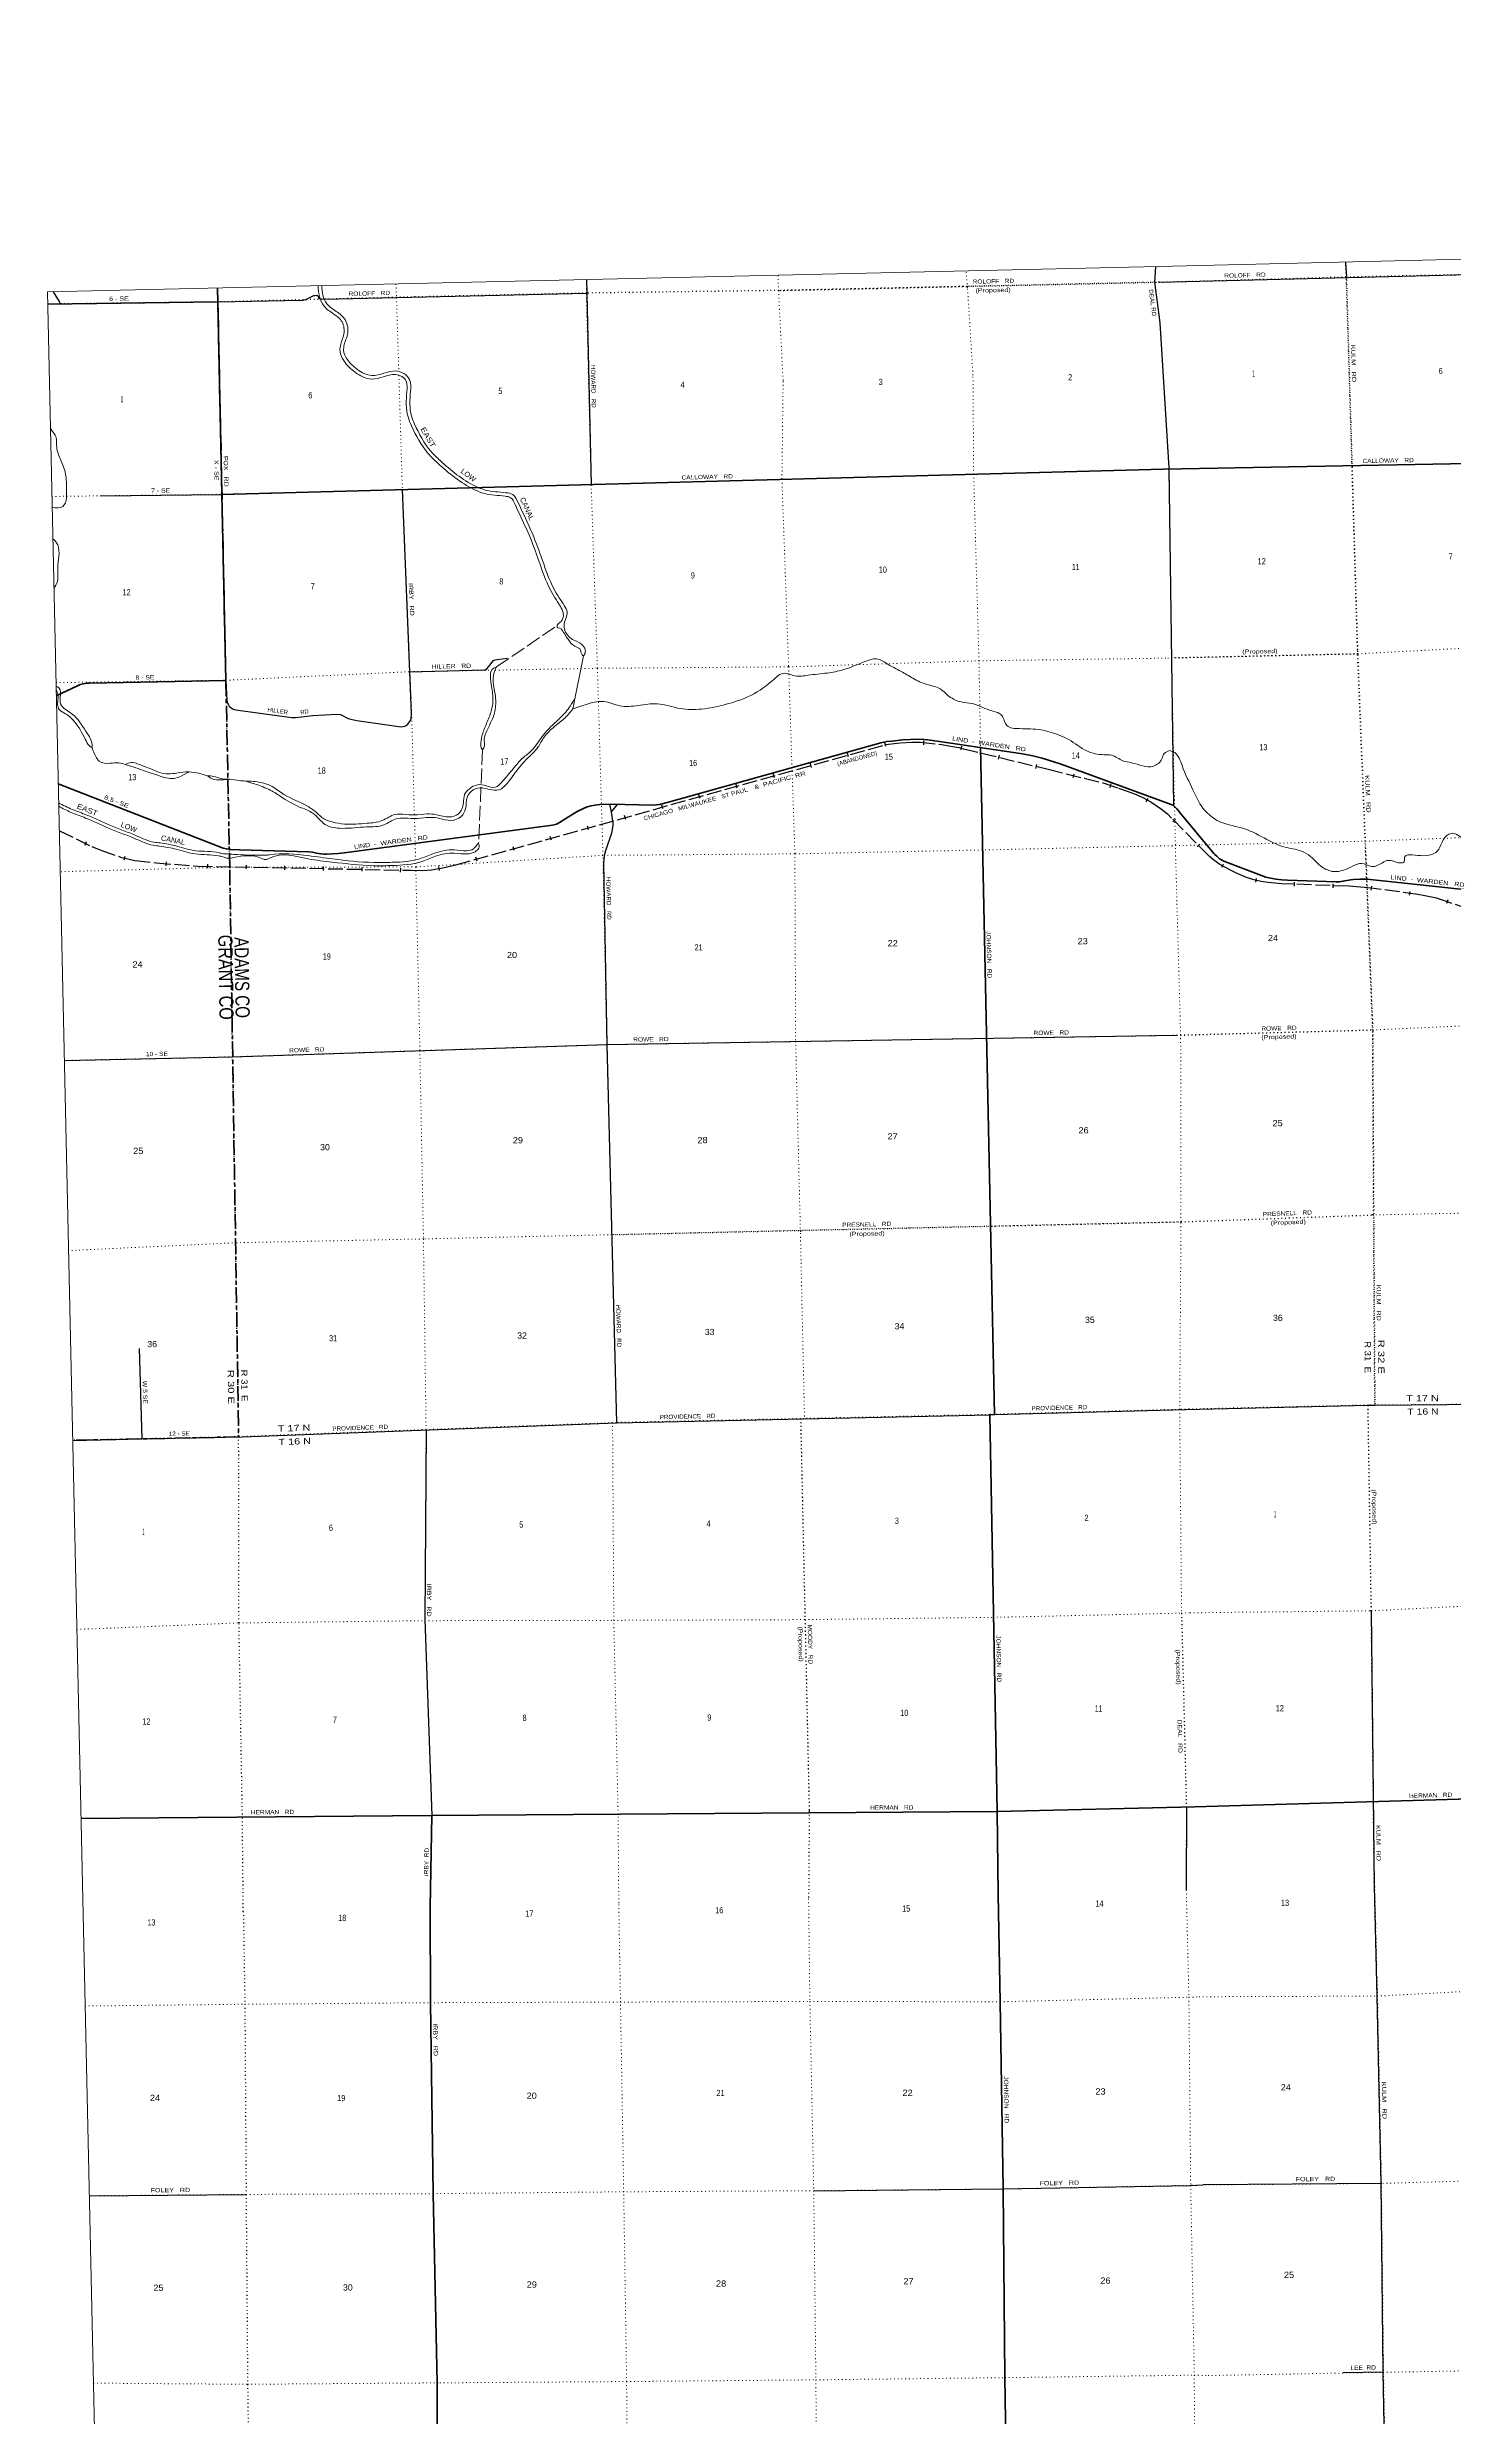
# Model space of a CAD drawing. Header units: feet. Extents: x 501257 to 757852, y -360805 to -170898.
# Drawn here: x 501257 to 540894, y -237715 to -170898 of the extents above; entities that cross this region are included whole.
import ezdxf
from ezdxf.enums import TextEntityAlignment as Align

# ---------------------------------------------------------------- set-up
doc = ezdxf.new("R2010")
doc.units = ezdxf.units.FT
doc.header["$LTSCALE"] = 70
for name, pattern in [('DOTTED', [1.5, 0.3, -1.2]), ('LONG_DASH_SHORT_DASH', [9.9, 6, -1.2, 1.5, -1.2]), ('LONG_DASHED', [7.5, 6, -1.5])]:
    doc.linetypes.add(name, pattern=pattern)
for name, color, linetype, lineweight in [('11', 7, 'LONG_DASH_SHORT_DASH', 60), ('26', 7, 'Continuous', 40), ('27', 7, 'Continuous', 13), ('29', 7, 'Continuous', 25), ('30', 7, 'Continuous', 25), ('39', 7, 'Continuous', 13), ('4', 7, 'Continuous', 13), ('6', 7, 'DOTTED', 25), ('63', 7, 'Continuous', 25), ('7', 7, 'DOTTED', 13)]:
    doc.layers.add(name, color=color, linetype=linetype, lineweight=lineweight)
doc.layers.add('12', color=7, linetype='Continuous')
doc.layers.add('41', color=7, linetype='Continuous')

msp = doc.modelspace()

# ---------------------------------------------------------------- linework, layer by layer
at = {"layer": '11'}
msp.add_lwpolyline([(506054.18, -177686.3), (506398.61, -194098.85), (506396.6, -194098.88), (506647.38, -210083.93), (501969.96, -210182.45)], dxfattribs=at)
at = {"layer": '26'}
for p, q in [((506062.38, -178077.12), (506054.2, -177687.16)), ((501264.63, -178139.44), (506062.38, -178077.12)), ((506062.38, -178077.12), (506176.05, -183502.75)), ((506176.05, -183502.75), (532713.69, -182796.58)), ((532713.69, -182796.58), (543418.69, -182596.64)), ((533595.86, -220515.4), (543873.44, -220217.16)), ((512094.45, -220760.89), (512045.62, -223351.06)), ((528025.68, -220648.65), (528051.92, -222986.25))]:
    msp.add_line(p, q, dxfattribs=at)
for points in [[(506176.05, -183502.75), (506286.01, -188751.16), (502447.23, -188823.93), (502367.8, -188828.98), (502274.48, -188842.81), (502182.89, -188867.02), (502103.39, -188899.87), (501507.68, -189181.2)], [(501562.39, -191666.25), (506214.88, -193477.7), (506259.64, -193492.7), (506301.11, -193501.34), (506418.52, -193517.14), (506676.09, -193531.69), (508625.2, -193585.24), (508730.06, -193597.32), (508844.89, -193622.44), (508972.01, -193644.01), (509051.5, -193649.19), (509128.74, -193646.69), (509456.24, -193630.09), (509620.07, -193614.61), (515493.09, -192834.5), (515604.74, -192803.59), (515693.06, -192757.29), (515874.46, -192646.15), (516191.35, -192448.63), (516365.14, -192364.37), (516472.29, -192319.41), (516582.89, -192284.82), (516686.58, -192267.53), (516828.29, -192253.7), (517131.47, -192244.51), (518328.51, -192267.63), (518421.32, -192259.19), (518514.14, -192250.74), (518767.27, -192183.2), (524745.5, -190513.73), (524922.63, -190475.57), (525066.51, -190460.47), (525357.18, -190424.91), (525585, -190416.47), (525825.47, -190408.03), (525964.7, -190416.47), (526074.39, -190424.91), (526470.21, -190481.86), (527542.98, -190643.82)], [(527542.98, -190643.82), (528741.11, -190824.7), (529037.86, -190878.94), (529293.63, -190941.2), (529806.65, -191099.7), (532934.69, -192246.35)], [(527558.59, -190646.18), (527956.98, -209453.82), (527816.89, -209458.44), (528025.68, -220648.65)], [(532934.69, -192246.35), (532994.92, -192281.4), (533049.34, -192324.97), (533090.71, -192370.71), (533153.84, -192444.78), (533169.95, -192463.74), (534135.69, -193628.72), (534167.16, -193661.32), (534216.24, -193709.31), (534298.96, -193779.02), (534349.03, -193813.88), (534419.97, -193845.96), (535597.18, -194295.88), (535681.38, -194318.17), (535744.51, -194331.24), (535879.49, -194355.2), (536055.83, -194374.81), (536214.51, -194381.5), (537585.88, -194429.59), (537673.36, -194428.19), (537772.77, -194414.2), (537993.4, -194372.05), (538073.93, -194360.66), (538258.98, -194354.12), (538337.35, -194354.12), (538467.97, -194358.48), (538544.68, -194364.27), (541797.04, -194714.98)], [(502200.55, -220846.24), (512081.91, -220760.98), (512094.45, -220760.89)], [(512094.45, -220760.89), (528025.68, -220648.65), (528025.68, -220648.65), (533595.86, -220515.45)], [(528051.92, -222986.25), (528114.04, -226015.97), (528200.41, -231294.69)], [(512045.62, -223351.06), (512053, -226041.72), (512132.11, -231427.07), (512246.98, -236759.89), (512265.65, -242119.53)], [(528200.41, -231294.69), (528248.93, -236615.9), (528332.02, -241997.21)]]:
    msp.add_lwpolyline(points, dxfattribs=at)
at = {"layer": '29'}
for p, q in [((537849.64, -176960.57), (537872.63, -177369.21)), ((516448.75, -177447.31), (516583.41, -183225.81)), ((502762.3, -183547.86), (506176.05, -183502.75)), ((517312.78, -192250.57), (517146.06, -192458.41)), ((503841.86, -207587.32), (503923.23, -210140.98)), ((527956.98, -209453.82), (533333.73, -209307.94)), ((538660.28, -222753.45), (538577.5, -214988.38)), ((533361.39, -220521.06), (533358.56, -222862.88)), ((538849.78, -231137.57), (533845.32, -231181.55)), ((502438.9, -231486), (506856.84, -231448.51)), ((522859.08, -231344.74), (528200.41, -231294.69)), ((538909.49, -236464.94), (537785.26, -236484.9))]:
    msp.add_line(p, q, dxfattribs=at)
at = {"layer": '29', "linetype": 'DOTTED'}
for p, q in [((521892.27, -177753.48), (532590.25, -177519.39)), ((538190.55, -188003.83), (532941.03, -188120.21)), ((533086.96, -198757), (538608.58, -198607.5)), ((517163.7, -204382.09), (533210.06, -204020.29)), ((533210.06, -204020.29), (538642.46, -203824.1)), ((538577.5, -214988.38), (538481.72, -209189.94)), ((533225.65, -215054.74), (533361.39, -220521.06))]:
    msp.add_line(p, q, dxfattribs=at)
at = {"layer": '29'}
for points in [[(532590.25, -177519.39), (543251.48, -177253.48), (559395.84, -176721.37), (563905.36, -176461.99)], [(532494.09, -177088.17), (532465.32, -177518.04), (532616.99, -178662.61)], [(501423, -177792.05), (501588.47, -178062.8), (501602.81, -178098.68), (501611.49, -178134.93)], [(506062.38, -178077.12), (508436.64, -178027.51), (508467.2, -178024.53), (508491.11, -178019.75), (508542.4, -178003.44), (508770.85, -177896.54), (508794.86, -177892.18), (508821.06, -177889.36), (508846.16, -177891.75), (508870.07, -177897.73), (508883.22, -177906.11), (508889.2, -177915.68), (508900.36, -177964.71), (508905.94, -177974.29), (508915.5, -177980.28), (508948.9, -177989.98), (509041.15, -177994.33), (516457.59, -177826.72)], [(532616.99, -178662.61), (532864.15, -182752.59), (533000.7, -192286.03)], [(506286.01, -188751.16), (506318, -189328.17), (506330.87, -189391.08), (506357.17, -189438.93), (506381.08, -189472.42), (506436.07, -189525.06), (506494.47, -189558.36), (506565.18, -189580.08), (506695.6, -189600.96), (508145.75, -189795.8), (508248.43, -189795.4), (508431.96, -189778.5), (508727.75, -189736.87), (509424.79, -189699.7), (509522.83, -189716.31), (509733.1, -189821.12), (509807.35, -189843.25), (509974.55, -189877.08), (511224.11, -190059.48), (511284.97, -190053.78), (511328.01, -190044.21), (511371.05, -190025.07), (511421.06, -189981.43), (511487.39, -189881.63), (511509.73, -189824.1), (511523.83, -189679.75), (511263.02, -183367.39)], [(511475.32, -188505.68), (513575.55, -188455.1), (513609, -188448.44), (513642.47, -188426.91), (513690.13, -188364.47), (513829.19, -188186.87), (513845.7, -188175.7), (513879.18, -188166.13), (513936.88, -188158.75), (514214.82, -188127.51)], [(517103.62, -192243.58), (517148.17, -192464.4), (517191.81, -192773.48), (517190.77, -192840.99), (517185.99, -192893.63), (517170.01, -193009.3), (517154.9, -193058.71), (516985.54, -193557.96), (516945.9, -193693.49), (516933.72, -193907), (517023.88, -199022.23), (517302.06, -209685.56)], [(501736.18, -199468.47), (506472.84, -199367.94), (517043.87, -199019.85), (533086.96, -198757)], [(533333.73, -209307.94), (538490.05, -209190.09), (538689.41, -209193.69), (543725.07, -209147), (544015.76, -209138.75), (549026.63, -208976.07), (554325.21, -208814.9), (554699.83, -208786.42), (559635.8, -208590.76), (563013.35, -208458.82), (563100.26, -208448.32), (563654.69, -208266.9), (563810.54, -208236.92), (563912.43, -208230.92), (564692.15, -208232.61)], [(501969.96, -210182.45), (503923.15, -210140.98), (506744.53, -210078.78), (517310.16, -209685.37), (527816.89, -209458.44)], [(511931.23, -209885.65), (511896.2, -215241.22), (512094.45, -220760.89)], [(534716.96, -268450.12), (539695.85, -268456.14), (539509.48, -263139.58), (539353.38, -257825.02), (539222.14, -252533.93), (539107.12, -247246.41), (539013.75, -241869.63), (538909.49, -236464.94), (538849.78, -231137.57), (538740.99, -225855.91), (538660.28, -222753.45)], [(528200.41, -231294.69), (533483.13, -231192.75), (533845.32, -231181.55)]]:
    msp.add_lwpolyline(points, dxfattribs=at)
at = {"layer": '29', "linetype": 'DOTTED'}
for points in [[(537872.63, -177369.21), (538186.64, -187919.22), (538612.36, -198522.39), (538672.94, -209194.26)], [(522487.38, -209573.55), (522730.97, -220634.99), (522713.17, -223109.18)]]:
    msp.add_lwpolyline(points, dxfattribs=at)
at = {"layer": '39', "linetype": 'LONG_DASHED'}
for p, q in [((513911.81, -188372.23), (515624.24, -187203.04)), ((513519.13, -190710.15), (513415.15, -193325.18))]:
    msp.add_line(p, q, dxfattribs=at)
at = {"layer": '39'}
msp.add_line((516067.4, -189556.08), (516368.31, -188055.71), dxfattribs=at)
for points in [[(508886.29, -177623.19), (508923.65, -177911.2), (509053.78, -178193.84), (509328.46, -178417.26), (509560.98, -178638.32), (509612.8, -178983.32), (509514.16, -179310.72), (509512.27, -179515.19), (509716.88, -179868.72), (510095.86, -180162.36), (510400.68, -180253.08), (511069.37, -180126.5), (511251.3, -180182.23), (511368.31, -180309.26), (511390.7, -180604.37), (511422.19, -181320.53), (511518.82, -181567.54), (511983.81, -182346.36), (512260.6, -182624.17), (513278.27, -183363.25), (513575.66, -183478.75), (514159.06, -183555.19), (514313.32, -183596.92), (514440.04, -183788.09), (514756.86, -184471.49), (515047.04, -185199.11), (515341.91, -186000.76), (515638.53, -186536.63), (515799.18, -186884.01), (515800.04, -186943.85)], [(508987.61, -177620.93), (509020.92, -177883.35), (509134.9, -178130.92), (509394.56, -178342.12), (509654.77, -178589.51), (509715.03, -178990.67), (509614.02, -179325.91), (509612.52, -179488.77), (509793.62, -179801.67), (510142.32, -180071.85), (510405.94, -180150.31), (511075.04, -180023.65), (511306.5, -180094.55), (511465.4, -180267.06), (511490.53, -180598.39), (511521.36, -181299.55), (511608.93, -181523.39), (512063.35, -182284.51), (512325.81, -182547.94), (513326.55, -183274.72), (513600.62, -183381.17), (514178.7, -183456.91), (514375.83, -183510.24), (514527.58, -183739.15), (514848.73, -184431.91), (515140.43, -185163.32), (515433.12, -185959.04), (515727.77, -186491.37), (515905.97, -186876.69), (515823.97, -187145.3), (515830.33, -187297.99), (516061.21, -187592.06), (516313.71, -187728.98), (516416.29, -187886.26), (516400.21, -188013.15), (516368.82, -188055.84), (516297.18, -187956.4), (516263.65, -187860.41), (516122.26, -187784.13), (515933.01, -187591.97), (515762.76, -187333.19), (515697.78, -187275.86), (515627.28, -187250.79), (515640.12, -187174.2), (515734.99, -187090.35), (515787.42, -186983.01), (515800.04, -186943.85)], [(501383.33, -183865.81), (501693.07, -183849.71), (501793.37, -183598.92), (501793.85, -183369.73), (501771.06, -182929.81), (501632.84, -182539.86), (501519.07, -182175.69), (501477.73, -181832.54), (501394.52, -181719.65), (501339.17, -181631.8)], [(501439.19, -186169.46), (501538, -185950.54), (501548.33, -185580.48), (501546.35, -184931.16), (501471.34, -184813.32), (501406.97, -184746.99)], [(513911.81, -188372.23), (513782.81, -188450.56), (513743.64, -188638.12), (513774.06, -188923.13), (513816.36, -189328.59), (513753.34, -189659.23), (513620.42, -190002.99), (513505.14, -190322.36), (513472.78, -190562.08), (513484.18, -190652.38), (513519.13, -190710.15)], [(513519.13, -190710.15), (513577.44, -190594.68), (513571.24, -190452.04), (513672.19, -190112.78), (513855.67, -189669.76), (513891.41, -189259.11), (513821.32, -188739.48), (513859.72, -188501.68), (513911.81, -188372.23)], [(516066.69, -189556.87), (516529.74, -189400.37), (516937.51, -189343.97), (517396.11, -189465.74), (517910.8, -189458), (518452.91, -189409.64), (519093.99, -189544.75), (519697.14, -189557.79), (520392.16, -189422.7), (520989.94, -189216.7), (521688.02, -188759.9), (522041.28, -188545.51), (522324.87, -188619.65), (522697.24, -188606.01), (523243.11, -188541.51), (523680.43, -188452.51), (524307.78, -188215.91), (524673.32, -188148.09), (524903.51, -188267.26), (525319.68, -188496.21), (525651.16, -188688.24), (526046.53, -188867.25), (526380.56, -188964.76), (526678.69, -189203.53), (527011.55, -189355.33), (527330.78, -189402.8), (527808.36, -189586.6), (528155.24, -189738.19), (528303.89, -190025.45), (528657.75, -190110.6), (529259.24, -190145.78), (529776.34, -190294.81), (530046.68, -190419.41), (530556.41, -190739.43), (531038.78, -190844.76), (531255.35, -190859.6), (531572.28, -191017.67), (531811.5, -191072.37), (532437.95, -191167.49), (532671.14, -190960.94), (532736.94, -190811.18), (532898.64, -190730.41)], [(502519.5, -190657.67), (502510.87, -190519.85), (502333.22, -190170.71), (501957.39, -189699.9), (501630.47, -189413.32), (501619.4, -189214.46), (501591.53, -188965.59), (501499.66, -188915.04)], [(501502.59, -189025.21), (501533.76, -189079.12), (501545.78, -189423.82), (501588.89, -189574.77), (501770.99, -189692.66), (502022.82, -189916.04), (502322.88, -190410.1), (502433.81, -190589.36), (502519.17, -190652.39)], [(516067.4, -189556.08), (515815.3, -189835.29), (515538.32, -190060.6), (515256.36, -190352.32), (515082.45, -190636.38), (514942.74, -190799.31), (514703.97, -191034.1), (514511.17, -191262.16), (514240.31, -191624.07), (513977.2, -191839.12), (513714.6, -191826.98), (513455.48, -191780.62), (513200.65, -191882.96), (513092.97, -192045.41), (513043.85, -192367.8), (512920.99, -192584.76), (512632.27, -192697.66), (512314.95, -192644.13), (512018.33, -192615.92), (511689.45, -192642.34), (511317.21, -192633), (511085.17, -192654.58), (510741.25, -192824.6), (510255.37, -192882.17), (509562.9, -192922.74), (509090.5, -192815.25), (508743.06, -192496.81), (508414.15, -192340.92), (507899.13, -192067.22), (507583.59, -191868.92), (507184.36, -191700.02), (506840.14, -191590.6)], [(506841.3, -191590.97), (507271.37, -191626.34), (507591.71, -191746.16), (507925.62, -191966.3), (508589.77, -192298.07), (508849.02, -192483.15), (509049.91, -192651.01), (509283.68, -192741.98), (509635.17, -192803.04), (510267.78, -192777.44), (510691.29, -192702.72), (511065.26, -192532.25), (511279.46, -192523), (511600.29, -192544.31), (511958.4, -192514.8), (512223.16, -192536.95), (512584.7, -192599.87), (512847.78, -192513.49), (512983.24, -192203.87), (513017.7, -191970.15), (513151.44, -191809.32), (513380.05, -191695.31), (513628.84, -191721.72), (513873.88, -191764.28), (514095.4, -191580.01), (514349.29, -191286.7), (514632.76, -190962.79), (514883.82, -190745.92), (515284.55, -190231.27), (515720.58, -189798.52), (515996.01, -189472.72), (516136.54, -189230.42)], [(502518.98, -190656.43), (502618.82, -190896.17), (502712.92, -191023.42), (503024.39, -191087.09), (503274.63, -191077.3), (503447.55, -191118.92)], [(503455.93, -191121.68), (503619, -191066.09), (503799.87, -191103.57), (504124.31, -191229.37), (504659.59, -191388.18), (504897.57, -191362.49), (505250.58, -191325.54)], [(532898.64, -190730.41), (533032.71, -190786.68), (533239.49, -191150.97), (533547.43, -191835.31), (533777.99, -192279.64), (534306.88, -192736.28), (535003.81, -192938.07), (535626.11, -193233.9), (536109.76, -193445.87), (536607.63, -193565), (536864.53, -193719), (537182.62, -194010.68), (537505.51, -194141.25), (538066.24, -193983.42), (538298.39, -193910.48), (538584.21, -194001.52), (538886.09, -193890.99), (539049.91, -193825.42), (539391.74, -193897.26), (539495.86, -193867.06), (539505.9, -193766.23), (539963.62, -193692.92), (540477.55, -193511.85), (540603.07, -193245.75), (540822.94, -193064.36), (541203.5, -193258.22), (541664.88, -193762.47), (541767.85, -194072.42)], [(503447.55, -191118.92), (503932.76, -191278.49), (504385.81, -191430.49), (504821.79, -191514.4), (505007.2, -191457.34), (505253.66, -191326.02)], [(505247.55, -191325.06), (505524.66, -191369.14), (505768.13, -191439.86)], [(505768.13, -191439.86), (505897.61, -191522.35), (506158.54, -191556.62), (506394.78, -191537.31)], [(505772.57, -191442.69), (505942.68, -191457.34), (506131.86, -191514.81), (506392.61, -191537.02)], [(506392.61, -191537.02), (506659.59, -191573.21), (506840.14, -191590.6)], [(501571.37, -192203.38), (501958.25, -192390.25), (502369.35, -192548.13), (503035.41, -192841.91), (503782.35, -193139.11), (504261.25, -193312.85), (504434.76, -193335.34), (504907.72, -193425.73), (505439.91, -193555.24), (506097.8, -193609.68), (506221.18, -193639.72), (506360.13, -193646.34), (506504.71, -193656.5), (507315.39, -193681.46), (507425.99, -193679.97), (507520.37, -193667.04), (508609.76, -193691.67), (509297.09, -193786.3), (510454.2, -193885.38), (510972.71, -193881), (511794.12, -193768.1), (512171.21, -193622.16), (512717.89, -193530.61), (513079.97, -193552.93), (513264.55, -193501.55), (513328.96, -193438.61), (513415.15, -193325.18)], [(501575.71, -192300), (501921.95, -192472.72), (502335.04, -192631.36), (503000.6, -192924.92), (503750.36, -193223.24), (504239.86, -193400.83), (504420.51, -193424.25), (504888.62, -193513.71), (505425.47, -193644.35), (506083.35, -193698.79), (506199.97, -193727.19), (506356.79, -193765.04), (506508.75, -193746.67), (507298.37, -193770.98), (507395.05, -193805.72), (507534.53, -193757.38), (508602.58, -193781.53), (509287.11, -193875.77), (510450.73, -193975.41), (510979.24, -193970.95), (511816.79, -193855.83), (512195.13, -193709.41), (512722.61, -193621.07), (513089.53, -193643.69), (513310.93, -193582.06), (513417.5, -193477.93), (513412.54, -193328.61)]]:
    msp.add_spline(points, degree=3, dxfattribs=at)
at = {"layer": '4'}
msp.add_lwpolyline([(501256.99, -177792.42), (532580.01, -177081.38), (563902.01, -176327.26), (595222.96, -175530.05), (626542.78, -174689.76), (657861.41, -173806.39), (689178.8, -172879.94), (720494.89, -171910.42), (751809.62, -170897.82), (757851.71, -353854.74), (726285.32, -354875.48), (694717.55, -355852.8), (663148.48, -356786.68), (631578.15, -357677.15), (600006.62, -358524.19), (568433.96, -359327.81), (536860.22, -360087.99), (505285.47, -360804.74)], close=True, dxfattribs=at)
at = {"layer": '6'}
msp.add_line((538660.54, -222762.45), (538719.07, -225013.07), dxfattribs=at)
for points in [[(532590.25, -177519.39), (537873.64, -177368.16), (543235.23, -177256.55), (548590.63, -177079.88), (553907.2, -176900.71), (559264.21, -176724.53), (563905.36, -176461.99)], [(538672.94, -209194.26), (538640.03, -203828.54), (538613.08, -198607.5), (538403.34, -193296.5), (538187.57, -188001.97), (538030.98, -182696.52), (537870.64, -177369.66), (537849.61, -176957.54)], [(532590.25, -177519.39), (532464.61, -177523.11), (527189.61, -177639.29), (521869.24, -177753.92), (516457.59, -177826.72), (511094.78, -177947.92), (506063.15, -178077.62), (501264.63, -178139.44)], [(506779.08, -223468.64), (506751.79, -220728.06), (506656.71, -215331.68), (506647.38, -210083.93), (506562.47, -204610.87), (506476.66, -199362.21), (506394.44, -194013.9), (506292.42, -188751.45), (506175.39, -183504), (506058.35, -178078.82), (506054.2, -177687.16)], [(564696.59, -208411.81), (560042.38, -208574.36), (559635.01, -208590.08), (554694.52, -208786.83), (554326.54, -208816.13), (549380.92, -208958.63), (549020.79, -208977.71), (544015.06, -209135.48), (543711.26, -209151.45), (538668.47, -209193.47), (538484.17, -209191.97), (533333.73, -209307.94)], [(533333.73, -209307.94), (533171.81, -209314.51), (527956.98, -209453.82), (527816.89, -209458.44), (527816.89, -209458.44), (522487.38, -209573.55), (517302.06, -209685.56), (517192.29, -209691.98), (511931.23, -209885.65), (506647.38, -210083.93), (501970.22, -210182.44)], [(538660.28, -222753.45), (538633.98, -220371.46), (538574.07, -214996.1), (538482.67, -209194.97)], [(506779.08, -223468.64), (506822.07, -226084.96), (506856.84, -231448.51), (506899.58, -236803.95), (506972.13, -242116.96), (507046.83, -247448.04), (507065.24, -252771.48), (507176.19, -258118.4), (507319, -263426.88), (507359.66, -264665.16)], [(538727.11, -225322.15), (538740.99, -225855.91), (538849.78, -231137.57), (538909.49, -236464.94), (539013.75, -241869.63), (539107.12, -247246.41), (539222.14, -252533.93), (539353.38, -257825.02), (539509.48, -263139.58), (539698, -268498.18)]]:
    msp.add_lwpolyline(points, dxfattribs=at)
at = {"layer": '63'}
for p, q in [((522794.74, -191201.96), (522764.88, -191095.46)), ((523842.19, -190908.29), (523812.33, -190801.79)), ((524889.64, -190614.62), (524859.78, -190508.12)), ((525959.3, -190567.7), (525963.25, -190457.16)), ((527009.52, -190709.78), (527035.24, -190602.2)), ((528061.8, -190969.75), (528090.96, -190863.05)), ((520699.84, -191789.3), (520669.98, -191682.8)), ((521747.29, -191495.63), (521717.43, -191389.13)), ((529115.37, -191231.23), (529144.54, -191124.53)), ((530174.38, -191489.15), (530201.08, -191381.81)), ((531209.14, -191776.42), (531239.79, -191670.14)), ((518604.93, -192376.64), (518575.07, -192270.14)), ((519652.39, -192082.97), (519622.53, -191976.47)), ((532225.36, -192175.27), (532284.27, -192081.65)), ((516510.03, -192963.98), (516480.17, -192857.48)), ((517557.48, -192670.31), (517527.62, -192563.81)), ((533055.39, -192659.4), (532976.9, -192737.34)), ((502317.64, -193400.14), (502359.11, -193297.6)), ((503417.97, -193814.95), (503444.46, -193707.56)), ((513367.68, -193844.99), (513337.82, -193738.48)), ((514415.13, -193551.32), (514385.27, -193444.82)), ((515462.58, -193257.65), (515432.72, -193151.15)), ((533743.07, -193368.64), (533664.58, -193446.58)), ((504603.01, -193975.58), (504611.49, -193865.3)), ((505775.66, -194047.24), (505777.85, -193936.65)), ((506863.29, -194068.76), (506865.48, -193958.17)), ((507950.92, -194090.29), (507953.11, -193979.7)), ((509038.55, -194111.81), (509040.73, -194001.23)), ((510126.17, -194133.34), (510128.36, -194022.75)), ((511213.8, -194154.87), (511215.99, -194044.28)), ((512307.21, -194109.6), (512289.95, -194000.35)), ((534402.33, -193933.75), (534349.7, -194031.04)), ((535330.13, -194335.22), (535308.32, -194443.66)), ((536402.77, -194443.55), (536398.48, -194554.08)), ((537489.79, -194485.69), (537485.5, -194596.22)), ((538579.79, -194555.26), (538565.15, -194664.9)), ((539658.06, -194699.25), (539643.42, -194808.89)), ((540726.9, -194939.74), (540690.21, -195044.09))]:
    msp.add_line(p, q, dxfattribs=at)
at = {"layer": '63', "linetype": 'LONG_DASHED'}
for points in [[(501595.33, -192988.48), (502507.24, -193435.91), (502761.67, -193538.8), (503316.75, -193731.22), (503731.49, -193833.5), (504319.4, -193896.73), (505493.16, -193987.03), (511508.06, -194106.08), (511829.12, -194106.79), (512081.93, -194089.92), (512402.24, -194039.31), (512773.27, -193954.93), (524877.57, -190561.3), (525310.77, -190509.35), (525618.75, -190488.24), (525859.23, -190488.24), (526466.75, -190560), (526669.25, -190593.78), (526943.48, -190646.55), (527078.48, -190676.1), (529466.01, -191256.63), (531019.24, -191643.09), (531449.24, -191788.49), (531689.72, -191872.92), (531900.66, -191953.13), (532136.92, -192054.45), (532356.31, -192176.87), (532657.34, -192377.4), (532826.72, -192517.23), (532946.54, -192633.49)], [(541339, -195212.81), (540668.32, -194977.02), (540411.2, -194892.67), (540083.82, -194821.17), (539888.5, -194785.11), (538567.87, -194608.75), (538268.74, -194578.29), (537941.72, -194557.86), (536042.69, -194484.23), (535669.74, -194449.52), (535471.84, -194419.42), (535264.16, -194377.65), (535058.48, -194307.24), (534791, -194200.1), (534626.74, -194115.03), (534302.61, -193939.72), (534136.24, -193823.88), (534010.7, -193712.63), (532945.91, -192633.84)]]:
    msp.add_lwpolyline(points, dxfattribs=at)
at = {"layer": '7'}
msp.add_line((533172.97, -209312.3), (533210.06, -204020.29), dxfattribs=at)
for points in [[(511080.91, -177569.1), (511097.18, -177955.12), (511160.78, -180030.74)], [(517302.06, -209685.56), (517163.7, -204382.09), (517024.85, -199021.14), (516916.16, -193682.65), (516760.85, -188407.79), (516583.41, -183225.81), (516448.2, -177856.1), (516457.59, -177826.72), (516448.75, -177447.31)], [(521850.73, -177327.54), (521865.64, -177750.32), (521994.7, -180313.79), (521961.08, -183077.03), (522150.74, -188368.96), (522325.86, -193629.45), (522347.59, -198930.48), (522482.71, -204340.29), (522596.77, -209560.85)], [(527956.98, -209453.82), (527842.55, -204171.24), (527722.53, -198844.05), (527612.81, -193539.9), (527514.56, -188197.84), (527366.06, -182937.77), (527346.44, -180138.83), (527192.35, -177676.45), (527154.15, -177199.34)], [(532494.09, -177088.17), (532464.24, -177521.05), (532616.99, -178662.61)], [(532616.99, -178662.61), (532706.9, -180109.08), (532866.11, -182792.92), (532942.53, -188123.09), (533053.15, -193481.19), (533200.24, -198843.99), (533210.06, -204020.29)], [(511164.46, -180150.72), (511263.02, -183367.39), (511523.83, -189679.75), (511601.17, -192541.38)], [(532713.69, -182796.58), (532866.11, -182792.92), (537996.25, -182693.95), (543419.32, -182594.62), (548744.97, -182335.7), (554103.41, -182076.73), (559414.53, -181925.58), (564037.6, -181801.71)], [(501383.69, -183562.42), (506180.19, -183500.39), (511263.02, -183367.39), (516583.41, -183225.81), (521968.28, -183079.43), (527379.26, -182936.57), (532713.69, -182796.58)], [(532838.22, -188121.59), (532944.03, -188120.1), (538190.56, -188001.97), (543584.17, -187715.4), (548869.32, -187603.49), (554190.32, -187469.03), (559500.69, -187337.46), (564167.67, -187054.53)], [(513879.87, -188461.15), (516760.85, -188407.79), (522150.74, -188368.96), (527514.56, -188197.84), (532838.22, -188121.59)], [(501499.79, -188812.57), (506287.62, -188746.64), (511475.32, -188505.68), (513763.37, -188463.3)], [(532961.94, -193411.52), (533051.15, -193409.87), (538404.83, -193284.51), (543747.9, -193091.99), (549098.58, -192919.27), (554439.1, -192744.42), (559664.75, -192578.43), (564300.75, -192428.22)], [(511603.97, -192644.71), (511640.9, -194011.26), (511756.16, -199191.1), (511856.46, -204502.09), (511931.23, -209885.65), (511897.19, -215270.87), (512089.33, -220671.93), (512045.62, -223351.06)], [(532961.94, -193411.52), (527607.91, -193532.96), (522314.03, -193641.69), (516916.19, -193684.66), (511640.9, -194011.26), (506384.84, -194017.51), (501616.36, -194145.86)], [(533086.96, -198757), (533200.22, -198752.12), (538616.07, -198607.5), (543850.92, -198370.8), (547244.24, -198302.41)], [(501736.18, -199468.47), (506479.06, -199365.82), (511754.96, -199192.3), (517022.45, -199021.14), (522349.99, -198932.88), (527726.13, -198846.45), (533086.96, -198757)], [(533210.06, -204020.29), (538593.57, -203826.3), (543931.85, -203719.53), (549238.89, -203547.43), (554619.25, -203390.43), (559933.35, -203175.13), (564565.51, -203118.96)], [(533210.06, -204020.29), (527843.16, -204141.93), (522478.42, -204258.99), (517163.7, -204382.09), (511856.46, -204502.09), (506577.8, -204609.61), (501850.41, -204830.1)], [(517362.2, -223231.16), (517342.93, -220724.27), (517222.23, -215259.25), (517187.48, -209692.26)], [(522487.16, -209563.43), (522730.97, -220634.99), (522713.17, -223109.18)], [(528051.92, -222986.25), (528024.39, -220649.86), (527919.97, -215174.84), (527816.89, -209458.44)], [(533172.97, -209312.3), (533225.23, -215060.49), (533361.39, -220521.06), (533358.56, -222862.88)], [(533467.96, -215046.92), (538577.5, -214988.38), (543812.83, -214732.15), (549037.68, -214567.07), (554280.21, -214373.89), (559581.76, -214302.95), (564842.02, -214284.28)], [(502086.32, -215514.34), (506656.71, -215331.68), (511897.19, -215268.47), (517222.23, -215259.25), (522608.06, -215237.86), (527911.77, -215174.91), (533222.29, -215054.85), (533467.96, -215046.92)], [(564977.69, -219763.12), (559685.02, -219743.29), (554335.69, -219833.25), (549144.35, -219930.04), (543881.72, -220231.67), (538633.98, -220369.96), (533595.86, -220515.4)], [(502200.55, -220846.24), (506759.9, -220808.38), (512097.02, -220760.9), (517347.73, -220721.87), (522746.09, -220688.87), (528024.39, -220652.26), (533361.39, -220521.06), (533595.86, -220515.45)], [(522713.17, -223109.18), (522748.19, -226007.88), (522859.08, -231344.74), (522917.72, -236677.96), (522960.52, -242041.45), (523079.04, -247323.95), (523229.91, -252636.4), (523368.47, -257912.73), (523497.28, -263229.35), (523677.91, -268491.31), (523662.19, -268871.1)], [(528332.02, -241997.21), (528248.93, -236615.9), (528200.41, -231294.69), (528114.04, -226015.97), (528051.92, -222986.25)], [(533358.56, -222862.88), (533432.72, -225887.64), (533483.13, -231192.75), (533584.09, -236545.78), (533605.06, -241945.62), (533737.78, -247248.14), (533910.68, -252552.38), (534073.5, -257850.67), (534167.96, -263137.37), (534368.91, -268433.36), (534399.35, -268622.65)], [(512045.62, -223351.06), (512053, -226041.72), (512132.11, -231427.07), (512246.98, -236759.89), (512265.65, -242119.53), (512399.86, -247349.63), (512480.81, -252712.85), (512633.66, -258021.26), (512790.51, -263327.63), (512991.61, -268643.74), (512970.13, -269113.49)], [(518332.73, -268992.55), (518350.94, -268583.5), (518178, -263273.22), (518038.83, -257912.42), (517946.68, -252667.94), (517775.65, -247343.57), (517623.25, -242097.51), (517582.4, -236725.96), (517501.54, -231374.81), (517410.63, -226023.72), (517362.2, -223231.16)], [(533721.19, -225874.1), (538740.99, -225855.91), (544050.59, -225575.64), (549284.35, -225392.22), (554413.32, -225350.81), (559808.05, -225227.27), (564952.56, -225186.21), (565111.71, -225174.84)], [(502321.11, -226135.09), (506822.07, -226084.96), (512053, -226041.72), (517410.63, -226023.72), (522748.19, -226007.88), (528114.04, -226015.97), (533432.72, -225887.64), (533721.19, -225874.1)], [(533845.32, -231181.55), (533483.13, -231192.75), (528200.41, -231294.69), (522859.08, -231344.74), (517501.54, -231374.81), (512132.11, -231427.07), (506856.84, -231448.51), (502438.9, -231486.08)], [(565246.35, -230611.47), (559847.5, -230692.23), (554529.66, -230825.66), (549265.69, -230868.91), (544064.55, -230994.98), (538849.78, -231137.57), (533845.32, -231181.55)], [(533971.04, -236557.32), (538909.49, -236464.94), (544033, -236373.32), (549295.77, -236358.31), (554698.72, -236311.1), (560004.07, -236234.44), (565380.19, -236016.16)], [(502555.22, -236770.75), (506899.58, -236803.95), (512321.28, -236762.68), (517582.4, -236725.96), (522917.72, -236677.96), (528248.93, -236615.9), (533584.09, -236545.78), (533971.04, -236557.32)]]:
    msp.add_lwpolyline(points, dxfattribs=at)

# ---------------------------------------------------------------- texts
at = {"layer": '12'}
for s, width, p in [('GRANT CO', 0.85, (506071.35, -195925.83)), ('ADAMS CO', 0.8, (506526.32, -195992.72))]:
    msp.add_text(s, height=400, rotation=270.899, dxfattribs=dict(at, width=width)).set_placement(p)
at = {"layer": '27'}
for s, rotation, width, p in [('6 - SE', 0.744, 1.25, (502996.88, -178046.93)), ('X - SE', 271.2, 1.25, (505958.23, -182535.27)), ('FOX   RD', 271.2, 1.25, (506223.39, -182420.28)), ('CALLOWAY   RD', 1.524, 1.15, (519133.18, -183087.93)), ('CALLOWAY   RD', 1.07, 1.15, (538326.74, -182621.73)), ('8 - SE', 1.086, 1.2, (503741.11, -188729.39)), ('LIND  -  WARDEN   RD', 351.415, 1.25, (526754.24, -190445.09)), ('8.5 - SE', 338.727, 1.25, (502846.66, -192091.16)), ('LIND  -  WARDEN   RD', 7.566, 1.25, (509909.05, -193504.37)), ('LIND  -  WARDEN   RD', 353.845, 1.25, (539112.14, -194355.05)), ('JOHNSON   RD', 271.261, 1.15, (527727.11, -195828.41)), ('JOHNSON   RD', 271.069, 1.15, (528003.03, -215682.48)), ('HERMAN   RD', 0.342, 1.15, (524448.08, -220600.33)), ('HERMAN   RD', 1.662, 1.15, (539638.17, -220270.03)), ('HERMAN   RD', 0.494, 1.15, (506992.35, -220730.67)), ('IRBY  RD', 88.92, 1.15, (511992.16, -222472.79)), ('IRBY   RD', 270.842, 1.25, (512131.54, -226622.44)), ('JOHNSON   RD', 270.937, 1.15, (528218.5, -228121.26))]:
    msp.add_text(s, height=120, rotation=rotation, dxfattribs=dict(at, width=width)).set_placement(p)
at = {"layer": '30'}
for s, rotation, width, p in [('ROLOFF   RD', 1.254, 1.15, (527922.54, -177552.55)), ('(Proposed)', 1.254, 1.25, (527913.93, -177803.3)), ('DEAL RD', 277.548, 1.1, (532351.74, -178107.31)), ('ROLOFF   RD', 1.629, 1.15, (535015.06, -177380.43)), ('ROLOFF   RD', 1.295, 1.15, (510332.7, -177895.12)), ('KULM   RD', 271.705, 1.3, (538015.46, -179814.71)), ('HOWARD   RD', 271.335, 1.1, (516588.96, -180459.52)), ('7 - SE', 0.221, 1.2, (504448.79, -183456.11)), ('IRBY   RD', 272.366, 1.25, (511461.2, -186468.33)), ('HILLER   RD', 1.38, 1.2, (512646.13, -188407.47)), ('(Proposed)', 1.145, 1.25, (535435.19, -187989.68)), ('RD', 8.011, 0.9, (508511.17, -189696.66)), ('KULM   RD', 272.299, 1.3, (538418.66, -191953.4)), ('HOWARD   RD', 271.01, 1.1, (517021.2, -194897.97)), ('ROWE   RD', 1.886, 1.15, (508570.29, -199228.83)), ('ROWE   RD', 0.939, 1.15, (518269.72, -198929.75)), ('ROWE   RD', 0.939, 1.15, (529553.43, -198744.88)), ('(Proposed)', 1.745, 1.25, (535972.45, -198860.81)), ('ROWE   RD', 1.745, 1.15, (535973.67, -198617.39)), ('10 - SE', 1.216, 1.15, (504343.73, -199343.12)), ('PRESNELL   RD', 2.261, 1.15, (536208.99, -203838.23)), ('PRESNELL   RD', 1.292, 1.15, (524351.21, -204150.01)), ('(Proposed)', 1.292, 1.25, (524361.87, -204412.1)), ('(Proposed)', 2.261, 1.25, (536234.99, -204091.2)), ('HOWARD   RD', 271.494, 1.1, (517300.78, -206952.62)), ('KULM   RD', 270.325, 1.25, (538726.53, -206303.69)), ('W 5 SE', 271.825, 1.2, (503951.48, -208829.73)), ('PROVIDENCE   RD', 2.132, 1.1, (510075.19, -209886.07)), ('PROVIDENCE   RD', 1.349, 1.1, (519303.69, -209568.4)), ('PROVIDENCE   RD', 1.349, 1.1, (529783.62, -209321.55)), ('12 - SE', 1.207, 1.1, (504975.31, -210049.14)), ('(Proposed)', 270.946, 1.25, (538599.18, -212062.9)), ('IRBY   RD', 270.057, 1.25, (511957.83, -214689.72)), ('(Proposed)', 271.262, 1.25, (522429.98, -215929.43)), ('MOODY   RD', 271.262, 1.15, (522699.34, -215934.96)), ('(Proposed)', 271.422, 1.25, (533073.4, -216577.43)), ('DEAL   RD', 271.422, 1.2, (533123.33, -218527.65)), ('KULM   RD', 270.611, 1.25, (538717.34, -221538.88))]:
    msp.add_text(s, height=120, rotation=rotation, dxfattribs=dict(at, width=width)).set_placement(p, align=Align.CENTER)
msp.add_text('HILLER', height=120, rotation=352.348, dxfattribs=at).set_placement((507741.98, -189670.92), align=Align.CENTER)
for s, rotation, width, p in [('KULM   RD', 271.18, 1.3, (538869.77, -228270.7)), ('FOLEY   RD', 1.105, 1.25, (529224.97, -231196.68)), ('FOLEY   RD', 0.504, 1.25, (536443.41, -231078.71)), ('FOLEY   RD', 0.486, 1.25, (504166.81, -231390.33)), ('LEE  RD', 1.017, 1.15, (537988.23, -236401.28))]:
    msp.add_text(s, height=120, rotation=rotation, dxfattribs=dict(at, width=width)).set_placement(p)
at = {"layer": '41'}
for s, rotation, width, p in [('EAST', 300.192, 1.2, (511764.78, -181660.18)), ('EAST', 338.265, 1.15, (502073.46, -192354.92)), ('LOW', 337.708, 0.9, (503308.68, -192871.22)), ('CANAL', 348.752, 0.95, (504447.59, -193260.3))]:
    msp.add_text(s, height=150, rotation=rotation, dxfattribs=dict(at, width=width)).set_placement(p)
for s, rotation, p in [('LOW', 323.354, (512890.12, -182883.44)), ('CANAL', 294.765, (514567.49, -183629.51))]:
    msp.add_text(s, height=150, rotation=rotation, dxfattribs=at).set_placement(p)
at = {"layer": '6'}
for s, rotation, width, p in [('R 31  E', 270.325, 1.15, (538388.7, -207832.14)), ('R 32 E', 270.325, 1.35, (538769.07, -207825.15)), ('T 17 N', 0.477, 1.3, (540018.51, -209081.42)), ('T 16 N', 0.477, 1.25, (540031.33, -209457.17))]:
    msp.add_text(s, height=175, rotation=rotation, dxfattribs=dict(at, width=width)).set_placement(p, align=Align.CENTER)
for s, rotation, width, p in [('R 30 E', 270.899, 1.35, (506338.33, -208193)), ('R 31  E', 270.899, 1.15, (506717.64, -208187.34)), ('T 17 N', 2.149, 1.3, (507757.74, -209939.31)), ('T 16 N', 2.149, 1.3, (507775.87, -210318.52))]:
    msp.add_text(s, height=175, rotation=rotation, dxfattribs=dict(at, width=width)).set_placement(p)
at = {"layer": '63'}
msp.add_text('(ABANDONED)', height=120, rotation=15.662, dxfattribs=at).set_placement((524096.36, -191008.81), align=Align.CENTER)
for s, width, p in [('&  PACIFIC  RR', 1.3, (521918.5, -191623.78)), ('CHICAGO   MILWAUKEE   ST PAUL', 1.15, (519543.75, -192291.84))]:
    msp.add_text(s, height=120, rotation=15.662, dxfattribs=dict(at, width=width)).set_placement(p, align=Align.CENTER)
at = {"layer": '7'}
for s, width, p in [('4', 0.85, (519158.24, -180496.55)), ('3', 0.85, (524744.03, -180421.08)), ('2', 0.85, (530087.1, -180287.7)), ('1', 0.4, (535255.01, -180183.09)), ('6', 0.85, (540530.39, -180112.66)), ('1', 0.4, (503357.57, -180905.79)), ('6', 0.85, (508668.26, -180795.17)), ('5', 0.85, (514025.05, -180673.81)), ('9', 0.85, (519449.97, -185879.77)), ('10', 0.85, (524804.68, -185712.62)), ('11', 0.65, (530242.85, -185639.94)), ('12', 0.85, (535484.73, -185477.53)), ('7', 0.85, (540813.7, -185339.98)), ('12', 0.85, (503488.89, -186351.75)), ('7', 0.85, (508737.33, -186182.45)), ('8', 0.85, (514053.16, -186044.02)), ('17', 0.85, (514137.24, -191123.59)), ('16', 0.85, (519456.78, -191165.77)), ('15', 0.85, (524974.74, -190988.31)), ('14', 0.85, (530242.53, -190955.34)), ('13', 0.85, (535533.52, -190722.74)), ('13', 0.85, (503648.37, -191564.18)), ('18', 0.85, (508989.56, -191381.06)), ('20', 1.1, (514352.57, -196582.63)), ('21', 0.85, (519613.06, -196366.77)), ('22', 1.1, (525084.15, -196249.43)), ('23', 1.1, (530440.23, -196191.84)), ('24', 1.1, (535803.62, -196102.37)), ('24', 1.1, (503797.43, -196847.31)), ('19', 0.85, (509131.67, -196623.32)), ('29', 1.1, (514519.36, -201806.3)), ('28', 1.1, (519722.59, -201801.49)), ('27', 1.1, (525081.46, -201695.89)), ('26', 1.1, (530463.31, -201524.5)), ('25', 1.1, (535932.82, -201322.57)), ('25', 1.1, (503818.26, -202104.08)), ('30', 1.05, (509081.54, -202000.58)), ('33', 1.05, (519924.14, -207213.47)), ('34', 1.05, (525274.75, -207051.91)), ('35', 1.05, (530641.51, -206870.44)), ('36', 1.05, (535940.71, -206815.16)), ('36', 1.05, (504210.24, -207553.89)), ('31', 0.85, (509310.05, -207389.53)), ('32', 1.05, (514635.8, -207312.3)), ('5', 0.85, (514615.23, -212642.87)), ('4', 0.85, (519895.83, -212615.32)), ('3', 0.85, (525200.25, -212535.97)), ('2', 0.85, (530547.41, -212453.55)), ('1', 0.4, (535858.7, -212353.02)), ('1', 0.4, (503961.3, -212847.66)), ('6', 0.85, (509248.16, -212733.62)), ('10', 0.85, (525408.71, -217954.86)), ('11', 0.65, (530887.41, -217831.86)), ('12', 0.85, (535995.43, -217823.43)), ('12', 0.85, (504045.97, -218199.61)), ('7', 0.85, (509360.21, -218152.39)), ('8', 0.85, (514706.74, -218095.4)), ('9', 0.85, (519915.24, -218087.64))]:
    msp.add_text(s, height=175, dxfattribs=dict(at, width=width)).set_placement(p, align=Align.CENTER)
for s, width, p in [('14', 0.85, (530799.6, -223332.62)), ('13', 0.85, (536027.39, -223311.87)), ('13', 0.85, (504073.9, -223863.34)), ('18', 0.85, (509453.14, -223738.29)), ('17', 0.85, (514727.94, -223615.8)), ('16', 0.85, (520081.2, -223522.76)), ('15', 0.85, (525350.7, -223472.72)), ('21', 0.85, (520114.71, -228675.33)), ('22', 1.1, (525360.8, -228668.99)), ('23', 1.1, (530797.63, -228631.66)), ('24', 1.1, (536021.44, -228515.84)), ('24', 1.1, (504146.43, -228812.97)), ('19', 0.85, (509426.58, -228818.53)), ('20', 1.1, (514765.53, -228751.58)), ('27', 1.1, (525384.62, -233985.16)), ('26', 1.1, (530936.58, -233965.55)), ('25', 1.1, (536112.28, -233804.05)), ('25', 1.1, (504243.09, -234167.06)), ('30', 1.05, (509589.46, -234160.24)), ('29', 1.1, (514767.72, -234077.65)), ('28', 1.1, (520103.04, -234048.9))]:
    msp.add_text(s, height=175, dxfattribs=dict(at, width=width)).set_placement(p)

doc.saveas('drawing.dxf')
